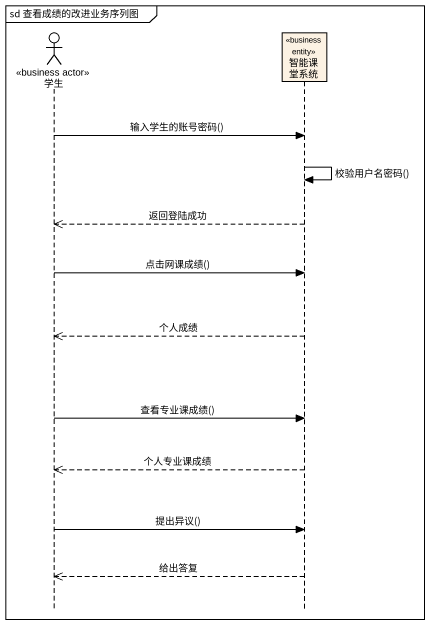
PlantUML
@startuml
mainframe sd 查看成绩的改进业务序列图
hide footbox
actor 学生 <<business actor>>
participant 智能课堂系统 <<business entity>>

学生 -> 智能课堂系统 : 输入学生的账号密码()
智能课堂系统 -> 智能课堂系统 : 校验用户名密码()
智能课堂系统 -->> 学生 : 返回登陆成功
学生 -> 智能课堂系统 : 点击网课成绩()
智能课堂系统 -->> 学生 : 个人成绩
学生 -> 智能课堂系统 : 查看专业课成绩()
智能课堂系统 -->> 学生 : 个人专业课成绩
学生 -> 智能课堂系统 : 提出异议()
智能课堂系统 -->> 学生 : 给出答复
@enduml
